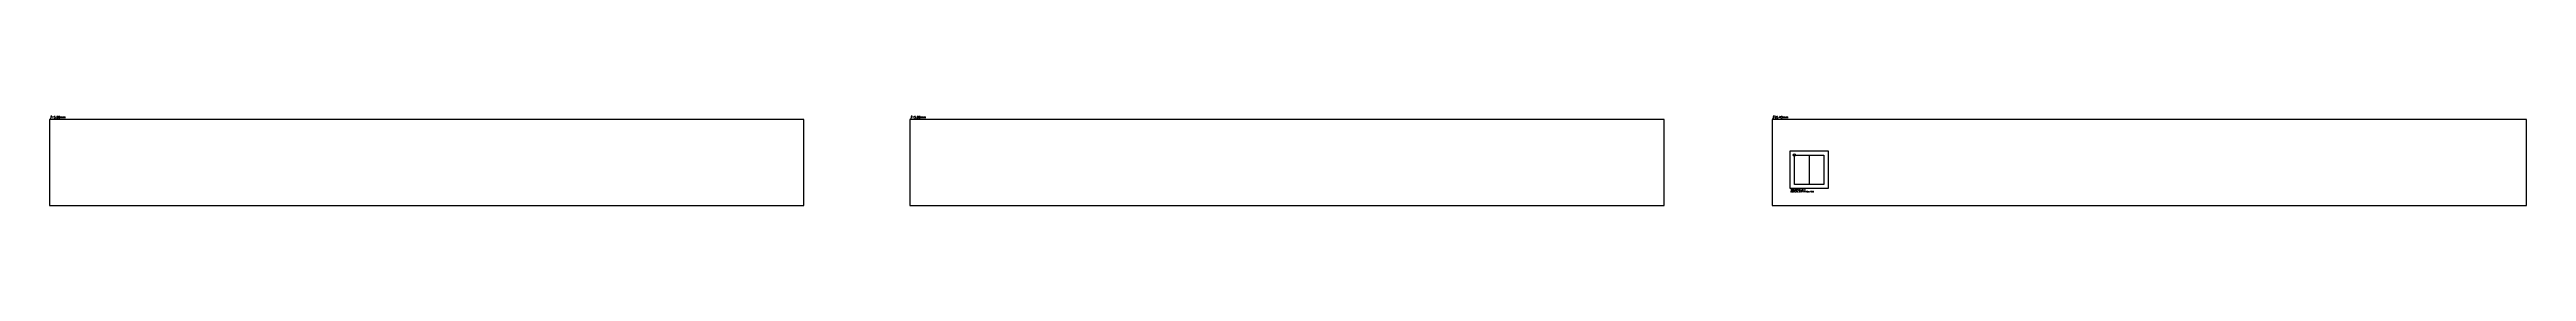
# Model space of a CAD drawing. Header units: millimetres. Extents: x 9079 to 77989, y 377 to 2054.
# Drawn here: x 48581 to 77989, y 584 to 1652 of the extents above; entities that cross this region are included whole.
import ezdxf

# ---------------------------------------------------------------- set-up
doc = ezdxf.new("R2010")
doc.units = ezdxf.units.MM
doc.header["$MEASUREMENT"] = 0
doc.layers.add('TEXTO', color=3, linetype='Continuous')
doc.styles.add('ROMANS', font='romans')

msp = doc.modelspace()

# ---------------------------------------------------------------- linework, layer by layer
for p, q in [((69248.25, 783.46), (69248.25, 1233.46)), ((69248.25, 1233.46), (69698.25, 1233.46)), ((69298.25, 833.46), (69298.25, 1183.46)), ((69298.25, 1183.46), (69648.25, 1183.46)), ((69473.25, 1183.46), (69473.25, 833.46)), ((69648.25, 1183.46), (69648.25, 833.46)), ((69698.25, 1233.46), (69698.25, 783.46)), ((69698.25, 783.46), (69248.25, 783.46)), ((69648.25, 833.46), (69298.25, 833.46))]:
    msp.add_line(p, q)
for points in [[(48580.56, 584.41), (57537.64, 584.41), (57537.64, 1605.16), (48580.56, 1605.16)], [(58795.12, 584.41), (67752.2, 584.41), (67752.2, 1605.16), (58795.12, 1605.16)], [(69032.24, 584.41), (77989.32, 584.41), (77989.32, 1605.16), (69032.24, 1605.16)]]:
    msp.add_lwpolyline(points, close=True)
msp.add_circle((69298.25, 1183.46), 13.45)

# ---------------------------------------------------------------- texts
at = {"layer": 'TEXTO', "color": 6, "style": 'ROMANS'}
for s, height, p in [('#15.88mm', 25, (48587.06, 1622.64)), ('#15.88mm', 25, (58801.63, 1622.64)), ('#25.40mm', 25, (69038.75, 1622.64)), ('Espessura: 25.40 mm (Qtd: 08x)', 12, (69252.68, 743.09)), ('1929_DES1854_25.40', 12, (69252.68, 761.38))]:
    msp.add_text(s, height=height, dxfattribs=at).set_placement(p)

doc.saveas('drawing.dxf')
